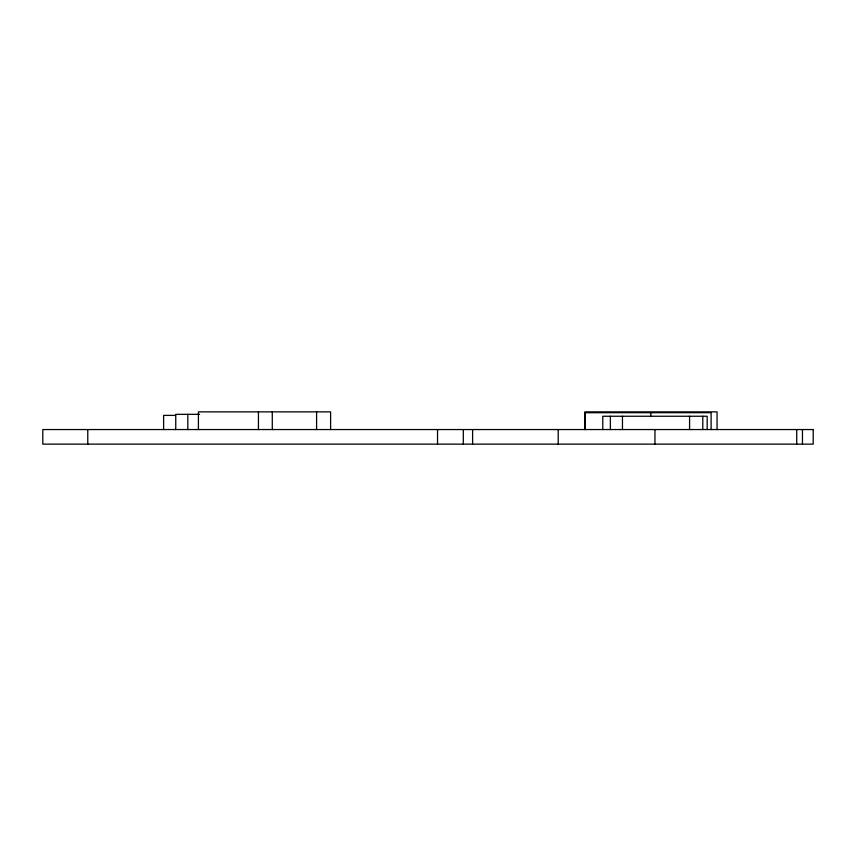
<?xml version="1.0" encoding="UTF-8"?>
<svg xmlns="http://www.w3.org/2000/svg" width="856" height="856" viewBox="0 0 856 856"><rect width="100%" height="100%" fill="white"/><g stroke="black" fill="none" stroke-linecap="round" stroke-linejoin="round"><path stroke-width="1.28" d="M199.555 414.336L175.748 414.336L175.748 429.552M175.576 415.395L163.614 415.395L163.614 429.552M802.457 429.552L802.457 444.136M796.722 429.552L796.722 444.136M717.061 429.552L717.061 411.864L584.851 411.864L584.851 429.552M711.111 429.552L711.111 412.71L585.247 412.71L585.247 429.552M707.174 429.552L707.174 416.251L602.785 416.251L602.785 429.552M702.808 416.251L702.808 429.552M689.572 416.251L689.572 429.552M654.958 429.552L654.958 444.136M650.817 412.71L650.817 416.594M622.462 416.251L622.462 429.552M610.371 416.251L610.371 429.552M558.208 429.552L558.208 444.136M472.608 429.552L472.608 444.136M463.31 429.552L463.31 444.136M437.534 429.552L437.534 444.136M330.609 429.552L330.609 411.864L198.41 411.864L198.41 429.552M316.592 411.864L316.592 429.552M272.283 411.864L272.283 429.552M258.437 411.864L258.437 429.552M187.817 414.336L187.817 429.552M87.772 429.552L87.772 444.136M813.2 429.552L42.8 429.552L42.8 444.136L813.2 444.136L813.2 429.552"/></g></svg>
